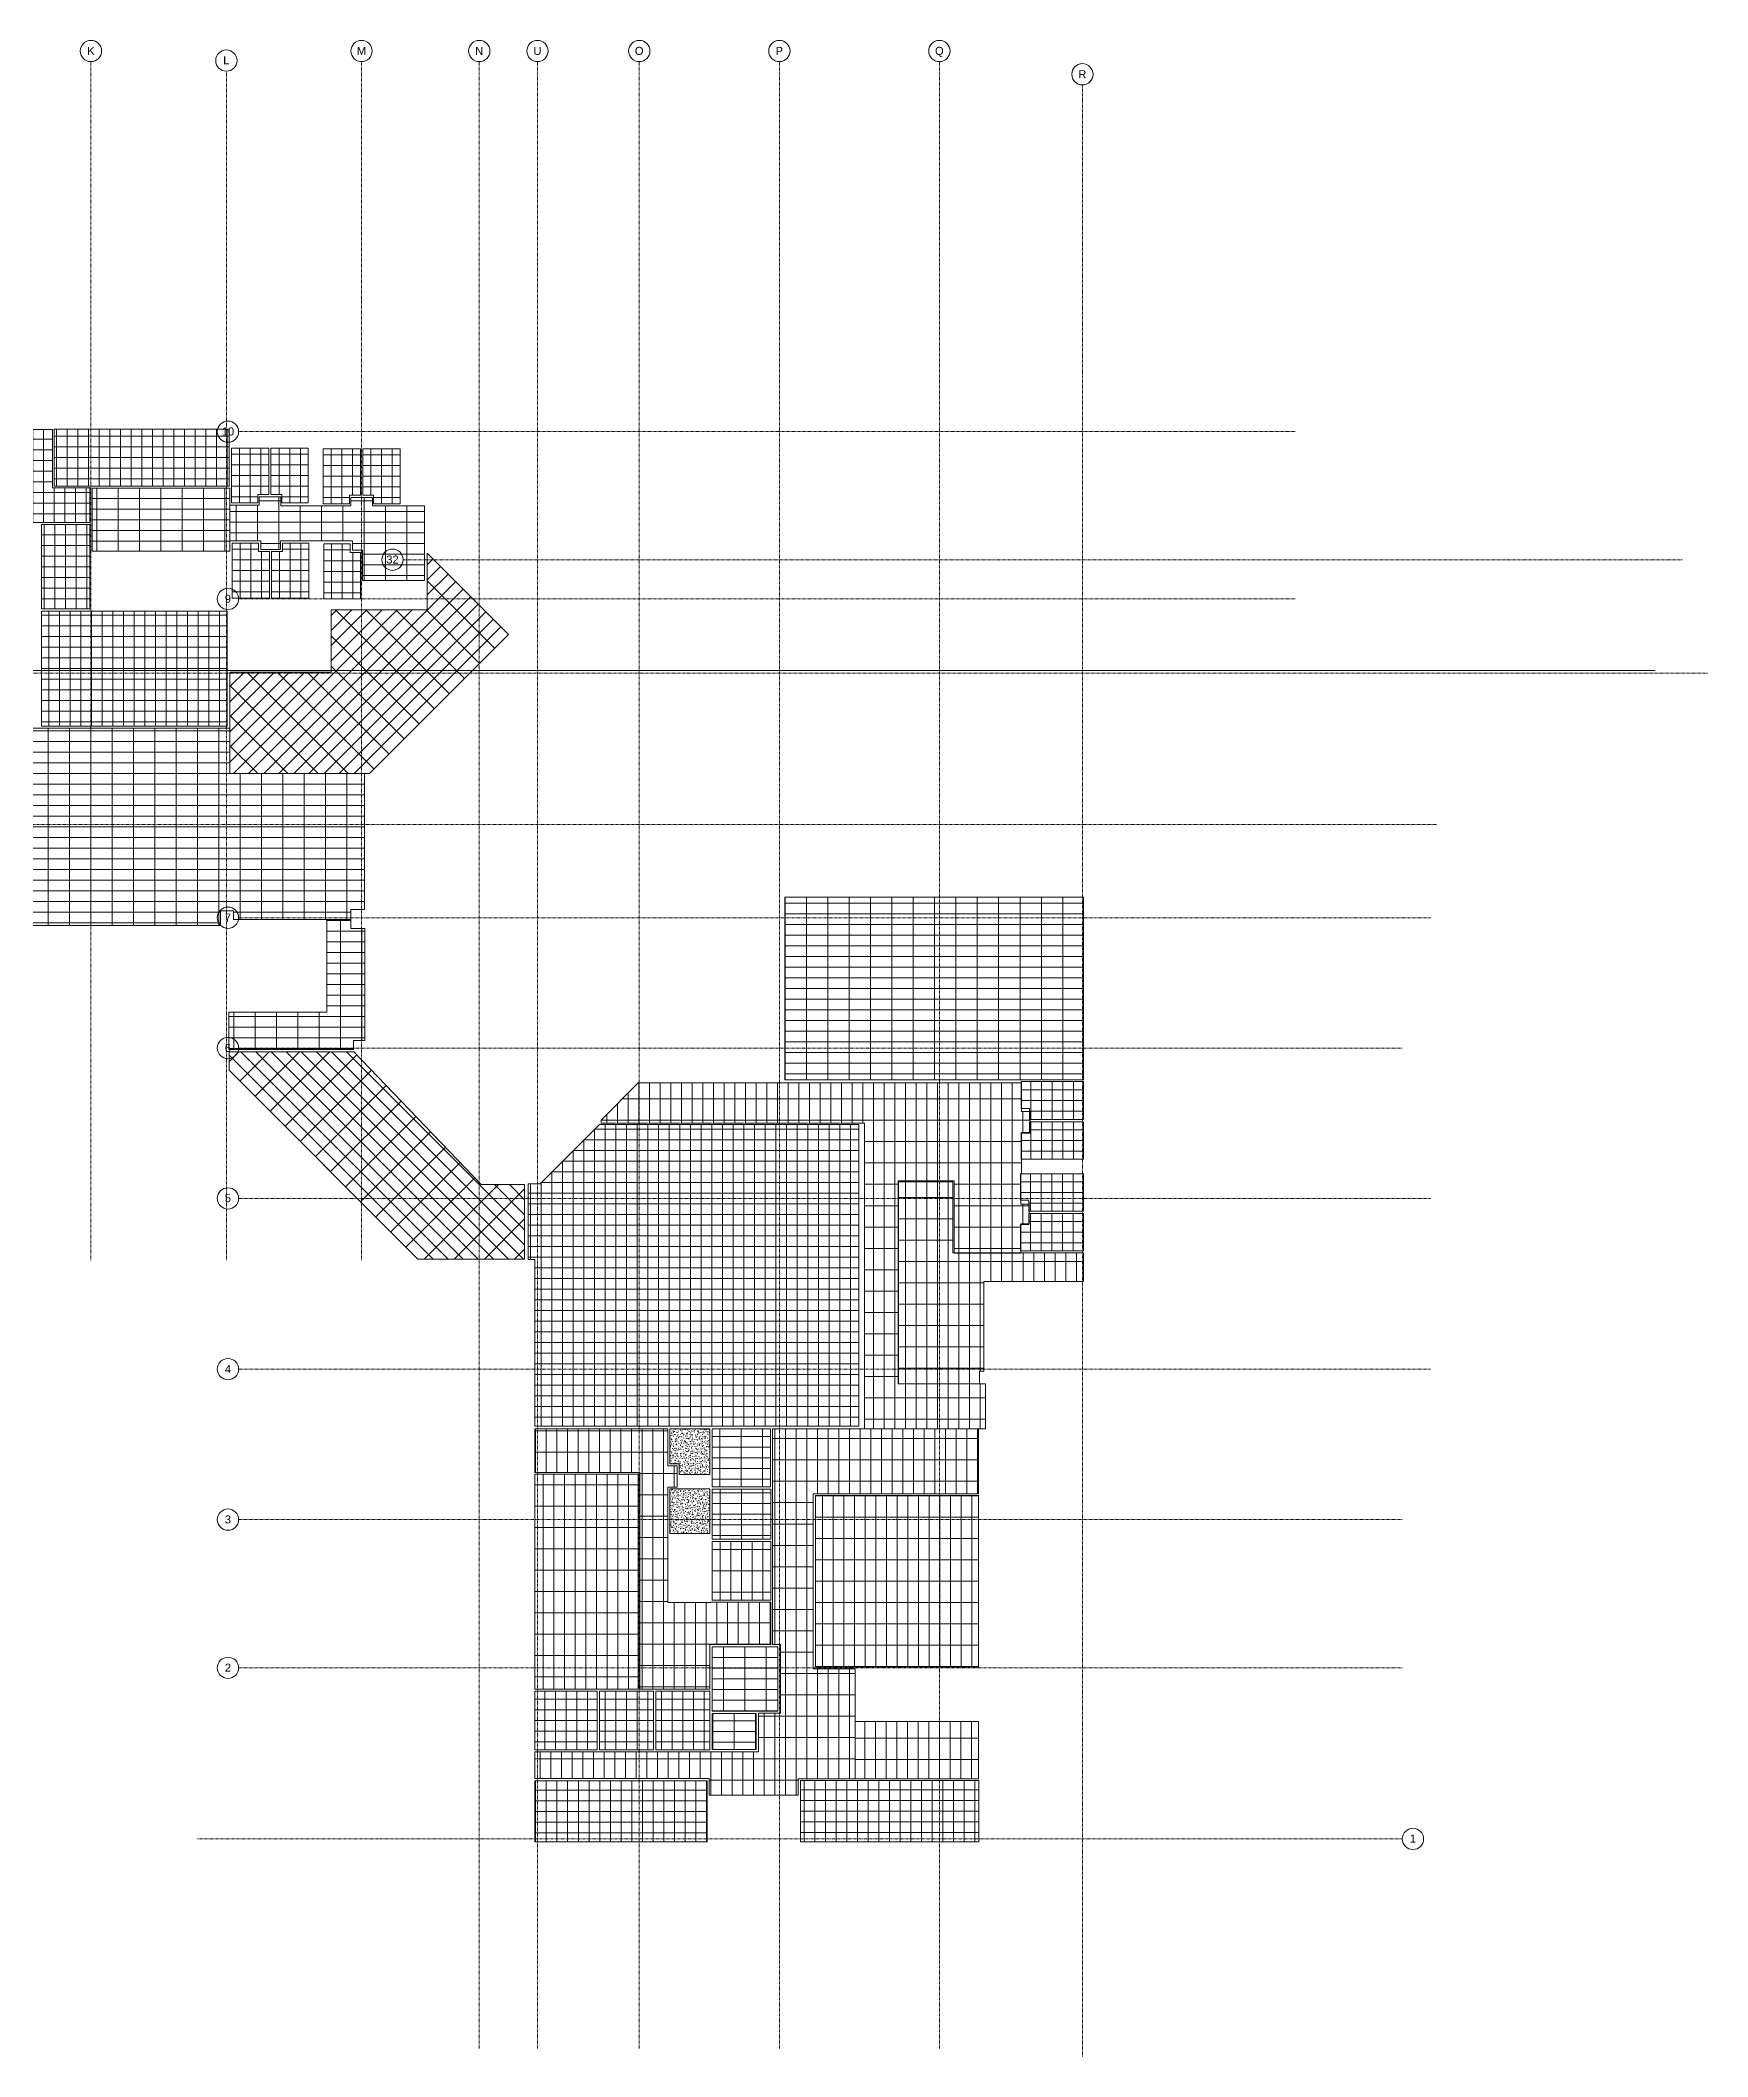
# Model space of a CAD drawing. Header units: feet. Extents: x -387 to 235, y -301 to 79.
# Drawn here: x -78 to 234.6, y -300.9 to 77 of the extents above; entities that cross this region are included whole.
import ezdxf

# ---------------------------------------------------------------- set-up
doc = ezdxf.new("R2010")
doc.units = ezdxf.units.FT
doc.header["$MEASUREMENT"] = 0
doc.linetypes.add('Grid Line 1_2_', pattern=[0.072917, 0.041667, -0.010417, 0.010417, -0.010417])
for name, color, linetype, lineweight in [('A-CLNG', 13, 'Continuous', 13), ('A-CLNG-PATT', 13, 'Continuous', 13), ('S-GRID', 1, 'Continuous', 9), ('S-GRID-IDEN', 1, 'Continuous', 9)]:
    doc.layers.add(name, color=color, linetype=linetype, lineweight=lineweight)
doc.styles.add('Arial', font='arial.ttf', dxfattribs={"height": 1.5})
pattern_1 = [(0, (0, 0), (1.28, 0.32), [0.106, -0.854, 0.106, -0.854, -5.12]), (0, (0, 0), (1.28, 0.32), [-1.92, 0.106, -1.814, 0.106, -0.854, -2.24]), (0, (0, 0), (1.28, 0.32), [-4.8, 0.106, -0.534, 0.106, -1.494]), (120, (0.48, 0.16), (-0.91712813, 0.9485125), [0.106, -0.854, 0.106, -0.854, -5.12]), (120, (0.48, 0.16), (-0.91712813, 0.9485125), [-1.92, 0.106, -1.814, 0.106, -0.854, -2.24]), (120, (0.48, 0.16), (-0.91712813, 0.9485125), [-4.8, 0.106, -0.534, 0.106, -1.494]), (240, (0.64, 0.8), (-0.36287187, -1.2685125), [0.106, -0.854, 0.106, -0.854, -5.12]), (240, (0.64, 0.8), (-0.36287187, -1.2685125), [-1.92, 0.106, -1.814, 0.106, -0.854, -2.24]), (240, (0.64, 0.8), (-0.36287187, -1.2685125), [-4.8, 0.106, -0.534, 0.106, -1.494])]

# ---------------------------------------------------------------- blocks, each defined once
blk = doc.blocks.new('Grid - Grid Head - Circle-50561-LEVEL 01')
at = {"layer": 'S-GRID-IDEN'}
blk.add_circle((0, 0), 0.0208, dxfattribs=at)

msp = doc.modelspace()

# ---------------------------------------------------------------- hatches: boundary and pattern name
at = {"layer": 'A-CLNG-PATT'}
h = msp.add_hatch(dxfattribs=at)
h.set_pattern_fill('FP_34', color=256, style=0, pattern_type=2)
h.set_pattern_definition([(0, (-91.417, -5.752), (0, -2), []), (270, (-91.417, -5.752), (-2, -1e-16), [])])
h.paths.add_polyline_path([(-106.44, -15.66), (-106.44, -13.35), (-68.71, -13.35), (-68.71, -6.85), (-75.71, -6.85), (-75.71, 4.07), (-93.79, 4.07), (-93.79, 2.74), (-95.68, 2.74), (-95.68, 4.16), (-114.12, 4.16), (-114.12, -13), (-112.55, -13), (-112.55, -15.66)], flags=0)
h = msp.add_hatch(dxfattribs=at)
h.set_pattern_fill('FP_38', color=256, style=0, pattern_type=2)
h.set_pattern_definition([(0, (-58.971, -1.188), (0, -2), []), (270, (-58.971, -1.188), (-2, -1e-16), [])])
h.paths.add_polyline_path([(-75.37, -6.53), (-42.57, -6.53), (-42.57, 4.16), (-75.37, 4.16)], flags=0)
h = msp.add_hatch(dxfattribs=at)
h.set_pattern_fill('FP_40', color=256, style=0, pattern_type=2)
h.set_pattern_definition([(90, (-38.662, -4.548), (2, -1e-16), []), (0, (-38.662, -4.548), (0, -2), [])])
h.paths.add_polyline_path([(-37.23, -9.7), (-37.23, -8.11), (-35.16, -8.11), (-35.16, 0.6), (-42.16, 0.6), (-42.16, -9.7)], flags=0)
h = msp.add_hatch(dxfattribs=at)
h.set_pattern_fill('FP_41', color=256, style=0, pattern_type=2)
h.set_pattern_definition([(90, (-31.256, -4.548), (2, -1e-16), []), (0, (-31.256, -4.548), (0, -2), [])])
h.paths.add_polyline_path([(-27.76, -9.7), (-27.76, 0.6), (-34.76, 0.6), (-34.76, -8.11), (-32.71, -8.11), (-32.71, -9.7)], flags=0)
h = msp.add_hatch(dxfattribs=at)
h.set_pattern_fill('FP_42', color=256, style=0, pattern_type=2)
h.set_pattern_definition([(90, (-21.465, -4.687), (2, -1e-16), []), (0, (-21.465, -4.687), (0, -2), [])])
h.paths.add_polyline_path([(-20.03, -9.84), (-20.03, -8.25), (-17.96, -8.25), (-17.96, 0.46), (-24.96, 0.46), (-24.96, -9.84)], flags=0)
h = msp.add_hatch(dxfattribs=at)
h.set_pattern_fill('FP_43', color=256, style=0, pattern_type=2)
h.set_pattern_definition([(90, (-14.058, -4.687), (2, -1e-16), []), (0, (-14.058, -4.687), (0, -2), [])])
h.paths.add_polyline_path([(-10.56, -9.84), (-10.56, 0.46), (-17.56, 0.46), (-17.56, -8.25), (-15.51, -8.25), (-15.51, -9.84)], flags=0)
h = msp.add_hatch(dxfattribs=at)
h.set_pattern_fill('FP_37', color=256, style=0, pattern_type=2)
h.set_pattern_definition([(0, (-55.385, -12.85), (0, -2), []), (270, (-55.385, -12.85), (-4, -2e-16), [])])
h.paths.add_polyline_path([(-68.3, -18.75), (-42.47, -18.75), (-42.47, -6.95), (-68.3, -6.95)], flags=0)
h = msp.add_hatch(dxfattribs=at)
h.set_pattern_fill('FP_44', color=256, style=0, pattern_type=2)
h.set_pattern_definition([(0, (-25.313, -15.296), (0, -2), []), (270, (-25.313, -15.296), (-4, -2e-16), [])])
h.paths.add_polyline_path([(-5.99, -24.24), (-5.99, -10.24), (-15.74, -10.24), (-15.74, -8.66), (-19.81, -8.66), (-19.81, -10.23), (-32.94, -10.23), (-32.94, -8.52), (-37, -8.52), (-37, -10.1), (-42.47, -10.1), (-42.47, -16.82), (-36.69, -16.82), (-36.69, -18.4), (-33, -18.4), (-33, -16.79), (-19.49, -16.79), (-19.49, -18.53), (-17.6, -18.53), (-17.6, -24.24)], flags=0)
h = msp.add_hatch(dxfattribs=at)
h.set_pattern_fill('FP_36', color=256, style=0, pattern_type=2)
h.set_pattern_definition([(90, (-73.251, -21.644), (2, -1e-16), []), (0, (-73.251, -21.644), (0, -2), [])])
h.paths.add_polyline_path([(-76.37, -29.54), (-68.71, -29.54), (-68.71, -13.75), (-77.79, -13.75), (-77.79, -29.54)], flags=0)
h = msp.add_hatch(dxfattribs=at)
h.set_pattern_fill('FP_50', color=256, style=0, pattern_type=2)
h.set_pattern_definition([(90, (-38.56, -22.373), (2, -1e-16), []), (0, (-38.56, -22.373), (0, -2), [])])
h.paths.add_polyline_path([(-35.06, -27.52), (-35.06, -18.81), (-37.11, -18.81), (-37.11, -17.22), (-42.06, -17.22), (-42.06, -27.52)], flags=0)
h = msp.add_hatch(dxfattribs=at)
h.set_pattern_fill('FP_51', color=256, style=0, pattern_type=2)
h.set_pattern_definition([(90, (-31.154, -22.373), (2, -1e-16), []), (0, (-31.154, -22.373), (0, -2), [])])
h.paths.add_polyline_path([(-27.65, -27.52), (-27.65, -17.22), (-32.59, -17.22), (-32.59, -18.81), (-34.65, -18.81), (-34.65, -27.52), (-33.62, -27.52)], flags=0)
h = msp.add_hatch(dxfattribs=at)
h.set_pattern_fill('FP_49', color=256, style=0, pattern_type=2)
h.set_pattern_definition([(90, (-21.435, -22.512), (2, -1e-16), []), (0, (-21.435, -22.512), (0, -2), [])])
h.paths.add_polyline_path([(-18, -27.66), (-18, -18.95), (-19.91, -18.95), (-19.91, -17.36), (-24.87, -17.36), (-24.87, -27.66)], flags=0)
h = msp.add_hatch(dxfattribs=at)
h.set_pattern_fill('FP_48', color=256, style=0, pattern_type=2)
h.set_pattern_definition([(45, (-21.128, -42.591), (1.41421, -1.41421), []), (315, (-21.128, -42.591), (-2.82843, -2.82843), [])])
h.paths.add_polyline_path([(-16.27, -60.41), (9.79, -34.35), (-5.46, -19.11), (-5.46, -29.74), (-23.46, -29.74), (-23.46, -41.41), (-42.46, -41.41), (-42.46, -60.41)], flags=0)
h = msp.add_hatch(dxfattribs=at)
h.set_pattern_fill('FP_39', color=256, style=0, pattern_type=2)
h.set_pattern_definition([(0, (-60.391, -40.726), (0, -2), []), (270, (-60.391, -40.726), (-2, -1e-16), [])])
h.paths.add_polyline_path([(-76.37, -51.5), (-42.99, -51.5), (-42.99, -29.95), (-77.79, -29.95), (-77.79, -51.5)], flags=0)
h = msp.add_hatch(dxfattribs=at)
h.set_pattern_fill('FP_45', color=256, style=0, pattern_type=2)
h.set_pattern_definition([(0, (-68.518, -70.414), (0, -2), []), (270, (-68.518, -70.414), (-4, -2e-16), [])])
h.paths.add_polyline_path([(-44.22, -88.91), (-44.22, -86.12), (-41.81, -86.12), (-41.81, -87.77), (-19.81, -87.77), (-19.81, -85.91), (-17.2, -85.91), (-17.2, -60.41), (-42.49, -60.41), (-42.49, -51.92), (-119.83, -51.92), (-119.83, -73.79), (-112.72, -73.79), (-112.72, -88.91), (-76.37, -88.91)], flags=0)
h = msp.add_hatch(dxfattribs=at)
h.set_pattern_fill('FP_52', color=256, style=0, pattern_type=2)
h.set_pattern_definition([(0, (89.645, -100.705), (0, -2), []), (270, (89.645, -100.705), (-4, -2e-16), [])])
h.paths.add_polyline_path([(117.54, -117.82), (117.54, -83.59), (61.58, -83.59), (61.58, -117.82), (94.64, -117.82)], flags=0)
h = msp.add_hatch(dxfattribs=at)
h.set_pattern_fill('FP_46', color=256, style=0, pattern_type=2)
h.set_pattern_definition([(0, (-29.722, -99.96), (0, -2), []), (270, (-29.722, -99.96), (-4, -2e-16), [])])
h.paths.add_polyline_path([(-19.31, -112.15), (-19.31, -110.44), (-17.14, -110.44), (-17.14, -89.44), (-19.81, -89.44), (-19.81, -87.77), (-24.31, -87.77), (-24.31, -105.15), (-42.64, -105.15), (-42.64, -112.15)], flags=0)
h = msp.add_hatch(dxfattribs=at)
h.set_pattern_fill('FP_47', color=256, style=0, pattern_type=2)
h.set_pattern_definition([(315, (-12.295, -129.363), (-1.41421, -1.41421), []), (225, (-12.295, -129.363), (-2.82843, 2.82843), [])])
h.paths.add_polyline_path([(12.77, -151.41), (12.77, -137.45), (4.67, -137.45), (-19.23, -112.57), (-42.62, -112.57), (-42.62, -116.01), (-7.21, -151.41), (9.13, -151.41)], flags=0)
h = msp.add_hatch(dxfattribs=at)
h.set_pattern_fill('FP_77', color=256, style=0, pattern_type=2)
h.set_pattern_definition([(90, (126.199, -133.407), (2, -1e-16), []), (0, (126.199, -133.407), (0, -4), [])])
h.paths.add_polyline_path([(99.21, -183.22), (99.21, -174.78), (82.81, -174.78), (82.81, -136.78), (93.31, -136.78), (93.31, -150.28), (105.81, -150.28), (105.81, -144.83), (107.39, -144.83), (107.39, -141.14), (105.81, -141.14), (105.81, -135.39), (105.95, -135.39), (105.95, -127.82), (107.54, -127.82), (107.54, -123.75), (105.91, -123.75), (105.91, -118.41), (34.08, -118.41), (27.14, -125.35), (27.14, -125.96), (76.51, -125.96), (76.51, -183.22), (94.64, -183.22)], flags=0)
h = msp.add_hatch(dxfattribs=at)
h.set_pattern_fill('FP_53', color=256, style=0, pattern_type=2)
h.set_pattern_definition([(0, (111.7, -121.692), (0, -2), []), (270, (111.7, -121.692), (-2, -1e-16), [])])
h.paths.add_polyline_path([(117.54, -125.26), (117.54, -118.12), (105.86, -118.12), (105.86, -123.19), (107.44, -123.19), (107.44, -125.26)], flags=0)
h = msp.add_hatch(dxfattribs=at)
h.set_pattern_fill('FP_71', color=256, style=0, pattern_type=2)
h.set_pattern_definition([(270, (25.859, -133.052), (-2, -1e-16), []), (180, (25.859, -133.052), (2e-16, 2), [])])
h.paths.add_polyline_path([(75.46, -182.71), (75.46, -126.21), (26.8, -126.21), (15.69, -137.31), (13.44, -137.31), (13.44, -151.47), (14.73, -151.47), (14.73, -182.71)], flags=0)
h = msp.add_hatch(dxfattribs=at)
h.set_pattern_fill('FP_54', color=256, style=0, pattern_type=2)
h.set_pattern_definition([(0, (111.7, -129.17), (0, -2), []), (270, (111.7, -129.17), (-2, -1e-16), [])])
h.paths.add_polyline_path([(117.54, -132.67), (117.54, -125.67), (107.44, -125.67), (107.44, -127.72), (105.86, -127.72), (105.86, -132.67)], flags=0)
h = msp.add_hatch(dxfattribs=at)
h.set_pattern_fill('FP_55', color=256, style=0, pattern_type=2)
h.set_pattern_definition([(0, (111.636, -138.961), (0, -2), []), (270, (111.636, -138.961), (-2, -1e-16), [])])
h.paths.add_polyline_path([(117.54, -142.46), (117.54, -135.46), (105.73, -135.46), (105.73, -140.39), (107.3, -140.39), (107.3, -142.46)], flags=0)
h = msp.add_hatch(dxfattribs=at)
h.set_pattern_fill('FP_72', color=256, style=0, pattern_type=2)
h.set_pattern_definition([(90, (100.207, -155.857), (2, -1e-16), []), (0, (100.207, -155.857), (0, -4), [])])
h.paths.add_polyline_path([(94.64, -174.77), (98.04, -174.77), (98.04, -172.44), (98.89, -172.44), (98.89, -155.62), (117.54, -155.62), (117.54, -150.27), (93.05, -150.27), (93.05, -136.94), (82.87, -136.94), (82.87, -174.77)], flags=0)
h = msp.add_hatch(dxfattribs=at)
h.set_pattern_fill('FP_56', color=256, style=0, pattern_type=2)
h.set_pattern_definition([(0, (111.636, -146.368), (0, -2), []), (270, (111.636, -146.368), (-2, -1e-16), [])])
h.paths.add_polyline_path([(117.54, -149.87), (117.54, -142.87), (107.3, -142.87), (107.3, -144.91), (105.73, -144.91), (105.73, -149.87)], flags=0)
h = msp.add_hatch(dxfattribs=at)
h.set_pattern_fill('FP_67', color=256, style=0, pattern_type=2)
h.set_pattern_definition([(90, (36.817, -207.608), (2, -1e-16), []), (0, (36.817, -207.608), (0, -4), [])])
h.paths.add_polyline_path([(47.51, -232), (47.51, -223.66), (58.92, -223.66), (58.92, -215.75), (47.72, -215.75), (47.72, -215.79), (39.66, -215.79), (39.66, -194.15), (41.41, -194.15), (41.41, -190.15), (39.66, -190.15), (39.66, -183.22), (14.71, -183.22), (14.71, -191.42), (34.41, -191.42), (34.41, -232)], flags=0)
h = msp.add_hatch(dxfattribs=at)
h.set_pattern_fill('FP_68', color=256, style=0, pattern_type=2)
h.set_pattern_definition([(90, (125.699, -133.074), (2, -1e-16), []), (0, (125.699, -133.074), (0, -4), [])])
h.paths.add_polyline_path([(64.09, -251.89), (64.09, -248.81), (74.72, -248.81), (74.72, -228.23), (66.89, -228.23), (66.89, -195.39), (97.89, -195.39), (97.89, -183.22), (59.26, -183.22), (59.26, -223.64), (60.76, -223.64), (60.76, -236.55), (56.6, -236.55), (56.6, -243.8), (14.72, -243.8), (14.72, -248.8), (47.4, -248.8), (47.4, -251.89)], flags=0)
h = msp.add_hatch(dxfattribs=at)
h.set_pattern_fill('FP_66', color=256, style=0, pattern_type=2)
h.set_pattern_definition(pattern_1)
h.paths.add_polyline_path([(41.75, -191.82), (47.51, -191.82), (47.51, -183.22), (39.99, -183.22), (39.99, -189.82), (41.75, -189.82)], flags=0)
h = msp.add_hatch(dxfattribs=at)
h.set_pattern_fill('FP_74', color=256, style=0, pattern_type=2)
h.set_pattern_definition([(0, (53.39, -188.667), (0, -2), []), (270, (53.39, -188.667), (-4, -2e-16), [])])
h.paths.add_polyline_path([(58.86, -194.12), (58.86, -183.22), (47.92, -183.22), (47.92, -194.12)], flags=0)
h = msp.add_hatch(dxfattribs=at)
h.set_pattern_fill('FP_63', color=256, style=0, pattern_type=2)
h.set_pattern_definition([(270, (36.245, -209.722), (-2, -1e-16), []), (180, (36.245, -209.722), (5e-16, 4), [])])
h.paths.add_polyline_path([(26.59, -232), (34.08, -232), (34.08, -191.76), (14.71, -191.76), (14.71, -232)], flags=0)
h = msp.add_hatch(dxfattribs=at)
h.set_pattern_fill('FP_66', color=256, style=0, pattern_type=2)
h.set_pattern_definition(pattern_1)
h.paths.add_polyline_path([(47.51, -202.84), (47.51, -194.49), (39.99, -194.49), (39.99, -202.84)], flags=0)
h = msp.add_hatch(dxfattribs=at)
h.set_pattern_fill('FP_64', color=256, style=0, pattern_type=2)
h.set_pattern_definition([(180, (53.421, -199.232), (2e-16, 2), []), (90, (53.421, -199.232), (4, -2e-16), [])])
h.paths.add_polyline_path([(58.92, -203.94), (58.92, -194.52), (47.92, -194.52), (47.92, -203.94)], flags=0)
h = msp.add_hatch(dxfattribs=at)
h.set_pattern_fill('FP_70', color=256, style=0, pattern_type=2)
h.set_pattern_definition([(270, (82.605, -211.789), (-2, -1e-16), []), (180, (82.605, -211.789), (5e-16, 4), [])])
h.paths.add_polyline_path([(67.33, -227.82), (97.88, -227.82), (97.88, -195.76), (67.33, -195.76), (67.33, -215.55)], flags=0)
h = msp.add_hatch(dxfattribs=at)
h.set_pattern_fill('FP_65', color=256, style=0, pattern_type=2)
h.set_pattern_definition([(90, (53.421, -209.849), (2, -1e-16), []), (0, (53.421, -209.849), (0, -4), [])])
h.paths.add_polyline_path([(58.92, -215.35), (58.92, -204.35), (47.92, -204.35), (47.92, -215.35)], flags=0)
h = msp.add_hatch(dxfattribs=at)
h.set_pattern_fill('FP_76', color=256, style=0, pattern_type=2)
h.set_pattern_definition([(0, (54.093, -230.116), (0, -2), []), (270, (54.093, -230.116), (-4, -2e-16), [])])
h.paths.add_polyline_path([(60.27, -236.16), (60.27, -224.07), (47.92, -224.07), (47.92, -236.16)], flags=0)
h = msp.add_hatch(dxfattribs=at)
h.set_pattern_fill('FP_62', color=256, style=0, pattern_type=2)
h.set_pattern_definition([(0, (20.552, -237.904), (0, -2), []), (270, (20.552, -237.904), (-2, -1e-16), [])])
h.paths.add_polyline_path([(26.39, -243.4), (26.39, -232.4), (14.71, -232.4), (14.71, -243.4)], flags=0)
h = msp.add_hatch(dxfattribs=at)
h.set_pattern_fill('FP_61', color=256, style=0, pattern_type=2)
h.set_pattern_definition([(270, (31.879, -237.904), (-2, -1e-16), []), (180, (31.879, -237.904), (2e-16, 2), [])])
h.paths.add_polyline_path([(36.96, -243.4), (36.96, -232.4), (26.8, -232.4), (26.8, -243.4)], flags=0)
h = msp.add_hatch(dxfattribs=at)
h.set_pattern_fill('FP_60', color=256, style=0, pattern_type=2)
h.set_pattern_definition([(270, (42.442, -237.904), (-2, -1e-16), []), (180, (42.442, -237.904), (2e-16, 2), [])])
h.paths.add_polyline_path([(37.37, -243.4), (47.51, -243.4), (47.51, -232.4), (37.37, -232.4)], flags=0)
h = msp.add_hatch(dxfattribs=at)
h.set_pattern_fill('FP_75', color=256, style=0, pattern_type=2)
h.set_pattern_definition([(0, (52.061, -239.944), (0, -2), []), (270, (52.061, -239.944), (-4, -2e-16), [])])
h.paths.add_polyline_path([(47.93, -243.32), (56.2, -243.32), (56.2, -236.57), (47.93, -236.57)], flags=0)
h = msp.add_hatch(dxfattribs=at)
h.set_pattern_fill('FP_59', color=256, style=0, pattern_type=2)
h.set_pattern_definition([(270, (92.536, -237.22), (-2, -1e-16), []), (180, (92.536, -237.22), (5e-16, 4), [])])
h.paths.add_polyline_path([(74.72, -248.81), (97.88, -248.81), (97.88, -238.1), (74.72, -238.1)], flags=0)
h = msp.add_hatch(dxfattribs=at)
h.set_pattern_fill('FP_58', color=256, style=0, pattern_type=2)
h.set_pattern_definition([(180, (30.854, -254.932), (2e-16, 2), []), (90, (30.854, -254.932), (2, -1e-16), [])])
h.paths.add_polyline_path([(46.99, -260.65), (46.99, -249.22), (14.71, -249.22), (14.71, -260.65)], flags=0)
h = msp.add_hatch(dxfattribs=at)
h.set_pattern_fill('FP_57', color=256, style=0, pattern_type=2)
h.set_pattern_definition([(0, (81.196, -254.896), (0, -2), []), (270, (81.196, -254.896), (-2, -1e-16), [])])
h.paths.add_polyline_path([(94.64, -260.65), (97.9, -260.65), (97.9, -249.14), (64.49, -249.14), (64.49, -260.65)], flags=0)

# ---------------------------------------------------------------- linework, layer by layer
at = {"layer": 'A-CLNG'}
for p, q in [((-93.79, 4.07), (-75.71, 4.07)), ((-75.71, 4.07), (-75.71, -6.85)), ((-75.37, -6.53), (-75.37, 4.16)), ((-75.37, 4.16), (-42.57, 4.16)), ((-42.57, 4.16), (-42.57, -6.53)), ((-42.16, -9.7), (-42.16, 0.6)), ((-42.16, 0.6), (-35.16, 0.6)), ((-35.16, 0.6), (-35.16, -8.11)), ((-34.76, -8.11), (-34.76, 0.6)), ((-34.76, 0.6), (-27.76, 0.6)), ((-27.76, 0.6), (-27.76, -9.7)), ((-24.96, -9.84), (-24.96, 0.46)), ((-24.96, 0.46), (-17.96, 0.46)), ((-17.96, 0.46), (-17.96, -8.25)), ((-17.56, -8.25), (-17.56, 0.46)), ((-17.56, 0.46), (-10.56, 0.46)), ((-10.56, 0.46), (-10.56, -9.84)), ((-75.71, -6.85), (-68.71, -6.85)), ((-42.57, -6.53), (-75.37, -6.53)), ((-68.71, -6.85), (-68.71, -13.35)), ((-68.3, -18.75), (-68.3, -6.95)), ((-68.3, -6.95), (-42.47, -6.95)), ((-42.47, -6.95), (-42.47, -18.75)), ((-42.47, -10.1), (-37, -10.1)), ((-37.23, -9.7), (-42.16, -9.7)), ((-35.16, -8.11), (-37.23, -8.11)), ((-37.23, -8.11), (-37.23, -9.7)), ((-37, -10.1), (-37, -8.52)), ((-37, -8.52), (-32.94, -8.52)), ((-32.71, -8.11), (-34.76, -8.11)), ((-32.94, -8.52), (-32.94, -10.23)), ((-32.94, -10.23), (-19.81, -10.23)), ((-32.71, -9.7), (-32.71, -8.11)), ((-27.76, -9.7), (-32.71, -9.7)), ((-20.03, -9.84), (-24.96, -9.84)), ((-17.96, -8.25), (-20.03, -8.25)), ((-20.03, -8.25), (-20.03, -9.84)), ((-19.81, -10.23), (-19.81, -8.66)), ((-19.81, -8.66), (-15.74, -8.66)), ((-15.51, -8.25), (-17.56, -8.25)), ((-15.74, -8.66), (-15.74, -10.24)), ((-15.74, -10.24), (-5.99, -10.24)), ((-15.51, -9.84), (-15.51, -8.25)), ((-10.56, -9.84), (-15.51, -9.84)), ((-5.99, -10.24), (-5.99, -24.24)), ((-68.71, -13.35), (-106.44, -13.35)), ((-77.79, -29.54), (-77.79, -13.75)), ((-77.79, -13.75), (-68.71, -13.75)), ((-68.71, -13.75), (-68.71, -29.54)), ((-42.47, -18.75), (-68.3, -18.75)), ((-36.69, -16.82), (-42.47, -16.82)), ((-42.06, -27.52), (-42.06, -17.22)), ((-42.06, -17.22), (-37.11, -17.22)), ((-37.11, -17.22), (-37.11, -18.81)), ((-37.11, -18.81), (-35.06, -18.81)), ((-36.69, -18.4), (-36.69, -16.82)), ((-33, -18.4), (-36.69, -18.4)), ((-35.06, -18.81), (-35.06, -27.52)), ((-34.65, -27.52), (-34.65, -18.81)), ((-34.65, -18.81), (-32.59, -18.81)), ((-19.49, -16.79), (-33, -16.79)), ((-33, -16.79), (-33, -18.4)), ((-32.59, -18.81), (-32.59, -17.22)), ((-32.59, -17.22), (-27.65, -17.22)), ((-27.65, -17.22), (-27.65, -27.52)), ((-24.87, -27.66), (-24.87, -17.36)), ((-24.87, -17.36), (-19.91, -17.36)), ((-19.91, -17.36), (-19.91, -18.95)), ((-19.49, -18.53), (-19.49, -16.79)), ((-17.6, -18.53), (-19.49, -18.53)), ((-17.6, -24.24), (-17.6, -18.53)), ((-19.91, -18.95), (-18, -18.95)), ((-18, -18.95), (-18, -27.66)), ((-5.46, -29.74), (-5.46, -19.11)), ((-5.46, -19.11), (9.79, -34.35)), ((-5.99, -24.24), (-17.6, -24.24)), ((-68.71, -29.54), (-77.79, -29.54)), ((-77.79, -29.95), (-42.99, -29.95)), ((-77.79, -51.5), (-77.79, -29.95)), ((-42.99, -29.95), (-42.99, -51.5)), ((-35.06, -27.52), (-42.06, -27.52)), ((-27.65, -27.52), (-34.65, -27.52)), ((-18, -27.66), (-24.87, -27.66)), ((-23.46, -41.41), (-23.46, -29.74)), ((-23.46, -29.74), (-5.46, -29.74)), ((9.79, -34.35), (-16.27, -60.41)), ((-42.46, -60.41), (-42.46, -41.41)), ((-42.46, -41.41), (-23.46, -41.41)), ((-119.83, -51.92), (-42.49, -51.92)), ((-42.99, -51.5), (-77.79, -51.5)), ((-42.49, -51.92), (-42.49, -60.41)), ((-16.27, -60.41), (-42.49, -60.41)), ((-17.2, -60.41), (-17.2, -85.91)), ((-41.81, -86.12), (-44.22, -86.12)), ((-44.22, -86.12), (-44.22, -88.91)), ((-41.81, -87.77), (-41.81, -86.12)), ((-17.2, -85.91), (-19.81, -85.91)), ((-19.81, -85.91), (-19.81, -89.44)), ((61.58, -117.82), (61.58, -83.59)), ((61.58, -83.59), (117.54, -83.59)), ((117.54, -83.59), (117.54, -117.82)), ((-44.22, -88.91), (-112.72, -88.91)), ((-41.81, -87.77), (-19.81, -87.77)), ((-24.31, -105.15), (-24.31, -87.77)), ((-19.81, -89.44), (-17.14, -89.44)), ((-17.14, -89.44), (-17.14, -110.44)), ((-42.64, -112.15), (-42.64, -105.15)), ((-42.64, -105.15), (-24.31, -105.15)), ((-19.31, -112.15), (-42.64, -112.15)), ((-42.62, -116.01), (-42.62, -112.57)), ((-42.62, -112.57), (-19.23, -112.57)), ((-17.14, -110.44), (-19.31, -110.44)), ((-19.31, -110.44), (-19.31, -112.15)), ((-19.23, -112.57), (4.67, -137.45)), ((-7.21, -151.41), (-42.62, -116.01)), ((27.14, -125.35), (34.08, -118.41)), ((34.08, -118.41), (105.91, -118.41)), ((117.54, -117.82), (61.58, -117.82)), ((105.86, -123.19), (105.86, -118.12)), ((105.86, -118.12), (117.54, -118.12)), ((105.91, -118.41), (105.91, -123.75)), ((117.54, -118.12), (117.54, -125.26)), ((107.44, -123.19), (105.86, -123.19)), ((105.91, -123.75), (107.54, -123.75)), ((107.44, -125.26), (107.44, -123.19)), ((107.54, -123.75), (107.54, -127.82)), ((15.69, -137.31), (26.8, -126.21)), ((26.8, -126.21), (75.46, -126.21)), ((27.14, -125.96), (27.14, -125.35)), ((76.51, -125.96), (27.14, -125.96)), ((75.46, -126.21), (75.46, -182.71)), ((76.51, -183.22), (76.51, -125.96)), ((105.86, -132.67), (105.86, -127.72)), ((105.86, -127.72), (107.44, -127.72)), ((107.54, -127.82), (105.95, -127.82)), ((105.95, -127.82), (105.95, -135.39)), ((117.54, -125.26), (107.44, -125.26)), ((107.44, -127.72), (107.44, -125.67)), ((107.44, -125.67), (117.54, -125.67)), ((117.54, -125.67), (117.54, -132.67)), ((105.73, -140.39), (105.73, -135.46)), ((105.73, -135.46), (117.54, -135.46)), ((105.95, -135.39), (105.81, -135.39)), ((105.81, -135.39), (105.81, -141.14)), ((117.54, -132.67), (105.86, -132.67)), ((117.54, -135.46), (117.54, -142.46)), ((4.67, -137.45), (12.77, -137.45)), ((12.77, -137.45), (12.77, -151.41)), ((13.44, -151.47), (13.44, -137.31)), ((13.44, -137.31), (15.69, -137.31)), ((93.31, -136.78), (82.81, -136.78)), ((82.81, -136.78), (82.81, -174.78)), ((82.87, -174.77), (82.87, -136.94)), ((82.87, -136.94), (93.05, -136.94)), ((93.05, -136.94), (93.05, -150.27)), ((93.31, -150.28), (93.31, -136.78)), ((107.3, -140.39), (105.73, -140.39)), ((105.81, -141.14), (107.39, -141.14)), ((107.3, -142.46), (107.3, -140.39)), ((117.54, -142.46), (107.3, -142.46)), ((107.3, -144.91), (107.3, -142.87)), ((107.3, -142.87), (117.54, -142.87)), ((107.39, -141.14), (107.39, -144.83)), ((117.54, -142.87), (117.54, -149.87)), ((105.73, -149.87), (105.73, -144.91)), ((105.73, -144.91), (107.3, -144.91)), ((107.39, -144.83), (105.81, -144.83)), ((105.81, -144.83), (105.81, -150.28)), ((93.05, -150.27), (117.54, -150.27)), ((105.81, -150.28), (93.31, -150.28)), ((117.54, -149.87), (105.73, -149.87)), ((117.54, -150.27), (117.54, -155.62)), ((12.77, -151.41), (-7.21, -151.41)), ((14.73, -151.47), (13.44, -151.47)), ((14.73, -182.71), (14.73, -151.47)), ((117.54, -155.62), (98.89, -155.62)), ((98.89, -155.62), (98.89, -172.44)), ((98.89, -172.44), (98.04, -172.44)), ((98.04, -172.44), (98.04, -174.77)), ((82.81, -174.78), (99.21, -174.78)), ((98.04, -174.77), (82.87, -174.77)), ((99.21, -174.78), (99.21, -183.22)), ((14.71, -191.42), (14.71, -183.22)), ((14.71, -183.22), (39.66, -183.22)), ((75.46, -182.71), (14.73, -182.71)), ((39.66, -183.22), (39.66, -190.15)), ((39.99, -189.82), (39.99, -183.22)), ((39.99, -183.22), (47.51, -183.22)), ((47.51, -183.22), (47.51, -191.82)), ((47.92, -183.22), (58.86, -183.22)), ((47.92, -194.12), (47.92, -183.22)), ((58.86, -183.22), (58.86, -194.12)), ((59.26, -223.64), (59.26, -183.22)), ((99.21, -183.22), (59.26, -183.22)), ((97.89, -183.22), (97.89, -195.39)), ((34.41, -191.42), (14.71, -191.42)), ((14.71, -191.76), (34.08, -191.76)), ((14.71, -232), (14.71, -191.76)), ((34.08, -191.76), (34.08, -232)), ((34.41, -232), (34.41, -191.42)), ((39.66, -190.15), (41.41, -190.15)), ((41.75, -189.82), (39.99, -189.82)), ((41.41, -190.15), (41.41, -194.15)), ((41.75, -191.82), (41.75, -189.82)), ((47.51, -191.82), (41.75, -191.82)), ((41.41, -194.15), (39.66, -194.15)), ((39.66, -194.15), (39.66, -215.79)), ((39.99, -202.84), (39.99, -194.49)), ((39.99, -194.49), (47.51, -194.49)), ((47.51, -194.49), (47.51, -202.84)), ((58.86, -194.12), (47.92, -194.12)), ((47.92, -203.94), (47.92, -194.52)), ((47.92, -194.52), (58.92, -194.52)), ((58.92, -194.52), (58.92, -203.94)), ((97.89, -195.39), (66.89, -195.39)), ((66.89, -195.39), (66.89, -228.23)), ((67.33, -227.82), (67.33, -195.76)), ((67.33, -195.76), (97.88, -195.76)), ((97.88, -195.76), (97.88, -227.82)), ((47.51, -202.84), (39.99, -202.84)), ((58.92, -203.94), (47.92, -203.94)), ((47.92, -215.35), (47.92, -204.35)), ((47.92, -204.35), (58.92, -204.35)), ((58.92, -204.35), (58.92, -215.35)), ((58.92, -215.35), (47.92, -215.35)), ((39.66, -215.79), (47.72, -215.79)), ((47.72, -215.79), (47.72, -215.75)), ((47.72, -215.75), (58.92, -215.75)), ((58.92, -215.75), (58.92, -223.66)), ((58.92, -223.66), (47.51, -223.66)), ((47.51, -223.66), (47.51, -232)), ((47.92, -224.07), (60.27, -224.07)), ((47.92, -236.16), (47.92, -224.07)), ((60.76, -223.64), (59.26, -223.64)), ((60.27, -224.07), (60.27, -236.16)), ((60.76, -236.55), (60.76, -223.64)), ((66.89, -228.23), (74.72, -228.23)), ((97.88, -227.82), (67.33, -227.82)), ((74.72, -228.23), (74.72, -248.81)), ((34.08, -232), (14.71, -232)), ((14.71, -232.4), (26.39, -232.4)), ((14.71, -243.4), (14.71, -232.4)), ((26.39, -232.4), (26.39, -243.4)), ((26.8, -243.4), (26.8, -232.4)), ((26.8, -232.4), (36.96, -232.4)), ((47.51, -232), (34.41, -232)), ((36.96, -232.4), (36.96, -243.4)), ((37.37, -232.4), (47.51, -232.4)), ((37.37, -243.4), (37.37, -232.4)), ((47.51, -232.4), (47.51, -243.4)), ((60.27, -236.16), (47.92, -236.16)), ((47.93, -236.57), (56.2, -236.57)), ((47.93, -243.32), (47.93, -236.57)), ((56.2, -236.57), (56.2, -243.32)), ((56.6, -243.8), (56.6, -236.55)), ((56.6, -236.55), (60.76, -236.55)), ((74.72, -238.1), (97.88, -238.1)), ((97.88, -238.1), (97.88, -248.81)), ((26.39, -243.4), (14.71, -243.4)), ((14.72, -248.8), (14.72, -243.8)), ((14.72, -243.8), (56.6, -243.8)), ((36.96, -243.4), (26.8, -243.4)), ((47.51, -243.4), (37.37, -243.4)), ((56.2, -243.32), (47.93, -243.32)), ((14.71, -260.65), (14.71, -249.22)), ((14.71, -249.22), (46.99, -249.22)), ((47.4, -248.8), (14.72, -248.8)), ((46.99, -249.22), (46.99, -260.65)), ((47.4, -251.89), (47.4, -248.8)), ((97.88, -248.81), (64.09, -248.81)), ((64.09, -248.81), (64.09, -251.89)), ((64.49, -249.14), (97.9, -249.14)), ((64.49, -260.65), (64.49, -249.14)), ((97.9, -249.14), (97.9, -260.65)), ((64.09, -251.89), (47.4, -251.89)), ((46.99, -260.65), (14.71, -260.65)), ((97.9, -260.65), (64.49, -260.65))]:
    msp.add_line(p, q, dxfattribs=at)
at = {"layer": 'S-GRID', "linetype": 'Grid Line 1_2_'}
for p, q in [((-68.51, -151.64), (-68.51, 73.02)), ((-17.79, -151.64), (-17.79, 73.02)), ((4.28, -299.38), (4.28, 73.02)), ((15.2, -299.38), (15.2, 73.02)), ((34.28, -299.38), (34.28, 73.02)), ((60.54, -299.38), (60.54, 73.02)), ((90.54, -299.38), (90.54, 73.02)), ((-43.12, -151.64), (-43.12, 71.23)), ((117.35, -300.91), (117.35, 68.65)), ((157.24, 3.67), (-40.82, 3.67)), ((229.86, -20.33), (-9.98, -20.33)), ((157.24, -27.67), (-40.82, -27.67)), ((183.79, -41.12), (-383.29, -41.12)), ((193.71, -41.12), (-373.37, -41.12)), ((193.8, -41.12), (-373.28, -41.12)), ((203.72, -41.12), (-363.37, -41.12)), ((204.79, -41.12), (-362.29, -41.12)), ((214.63, -41.12), (-352.46, -41.12)), ((214.71, -41.12), (-352.37, -41.12)), ((214.8, -41.12), (-352.28, -41.12)), ((224.54, -41.12), (-342.54, -41.12)), ((224.64, -41.12), (-342.45, -41.12)), ((224.72, -41.12), (-342.37, -41.12)), ((234.55, -41.62), (-339.4, -41.62)), ((183.79, -69.96), (-383.29, -69.96)), ((182.58, -87.44), (-40.82, -87.44)), ((177.31, -111.87), (-40.82, -111.87)), ((182.58, -140.05), (-40.82, -140.05)), ((182.58, -172.05), (-40.82, -172.05)), ((177.31, -200.24), (-40.82, -200.24)), ((177.31, -228.03), (-40.82, -228.03)), ((-48.56, -260.09), (177.31, -260.09))]:
    msp.add_line(p, q, dxfattribs=at)

# ---------------------------------------------------------------- block references
at = {"layer": 'S-GRID-IDEN', "xscale": 95.99999999999994, "yscale": 95.99999999999994, "zscale": 95.99999999999994}
for p in [(-68.51, 75.02), (-17.79, 75.02), (4.28, 75.02), (15.2, 75.02), (34.28, 75.02), (60.54, 75.02), (90.54, 75.02), (-43.12, 73.23), (117.35, 70.65)]:
    msp.add_blockref('Grid - Grid Head - Circle-50561-LEVEL 01', p, dxfattribs=at)
for p, rotation in [((-42.82, 3.67), 89.99999999999982), ((-11.98, -20.33), 89.99999999999982), ((-42.82, -27.67), 89.99999999999982), ((-42.82, -87.44), 89.99999999999982), ((-42.82, -111.87), 89.99999999999982), ((-42.82, -140.05), 89.99999999999982), ((-42.82, -172.05), 89.99999999999982), ((-42.82, -200.24), 89.99999999999982), ((-42.82, -228.03), 89.99999999999982), ((179.31, -260.09), 269.9999999999994)]:
    msp.add_blockref('Grid - Grid Head - Circle-50561-LEVEL 01', p, dxfattribs=dict(at, rotation=rotation))

# ---------------------------------------------------------------- texts
at = {"layer": 'S-GRID-IDEN', "char_height": 1.5, "attachment_point": 1, "style": 'Arial'}
for s, insert, width in [('K', (-69.21, 75.79), 1.6917), ('M', (-18.67, 75.79), 2.0957), ('N', (3.51, 75.79), 1.8432), ('U', (14.43, 75.79), 1.8432), ('O', (33.45, 75.79), 1.9947), ('P', (59.83, 75.79), 1.6917), ('Q', (89.71, 75.79), 1.9947), ('L', (-43.71, 74.01), 1.414), ('R', (116.58, 71.42), 1.8432), ('10', (-43.99, 4.46), 2.828), ('32', (-13.15, -19.55), 2.828), ('9', (-43.41, -26.89), 1.414), ('7', (-43.41, -86.66), 1.414), ('6', (-43.41, -111.09), 1.414), ('5', (-43.41, -139.27), 1.414), ('4', (-43.41, -171.27), 1.414), ('3', (-43.41, -199.46), 1.414), ('2', (-43.41, -227.25), 1.414), ('1', (178.71, -259.3), 1.414)]:
    msp.add_mtext(s, dxfattribs=dict(at, insert=insert, width=width))

doc.saveas('drawing.dxf')
